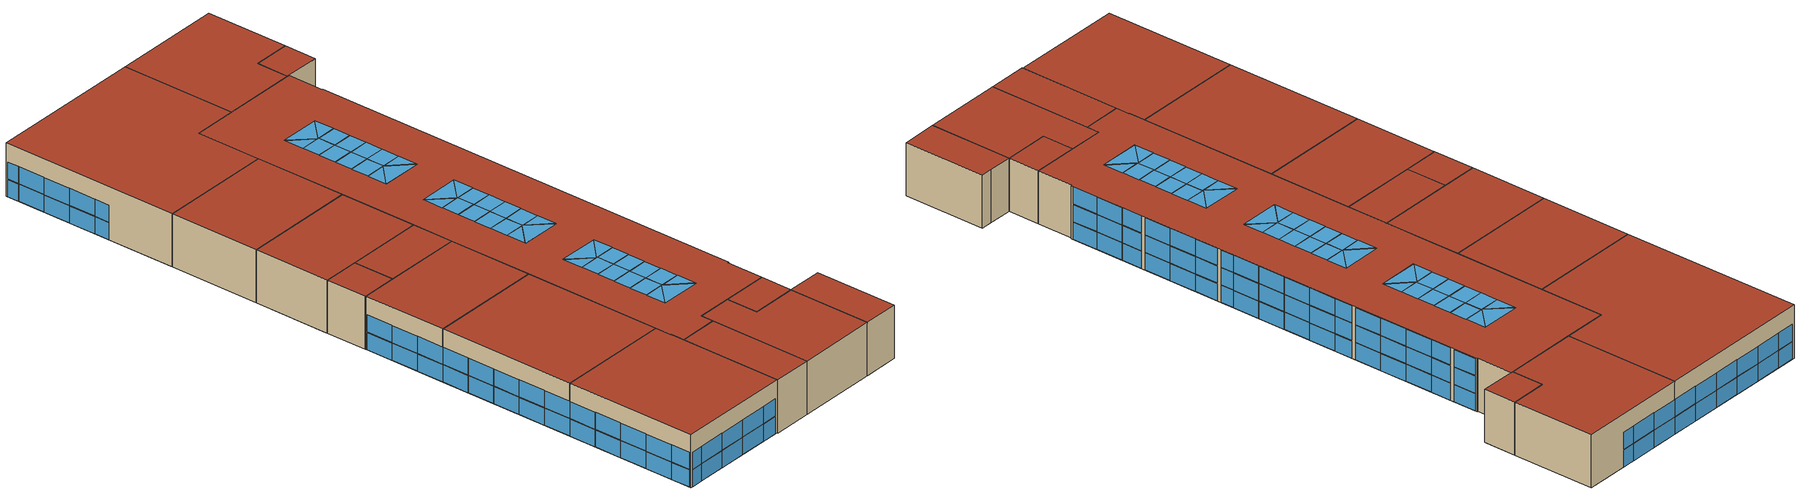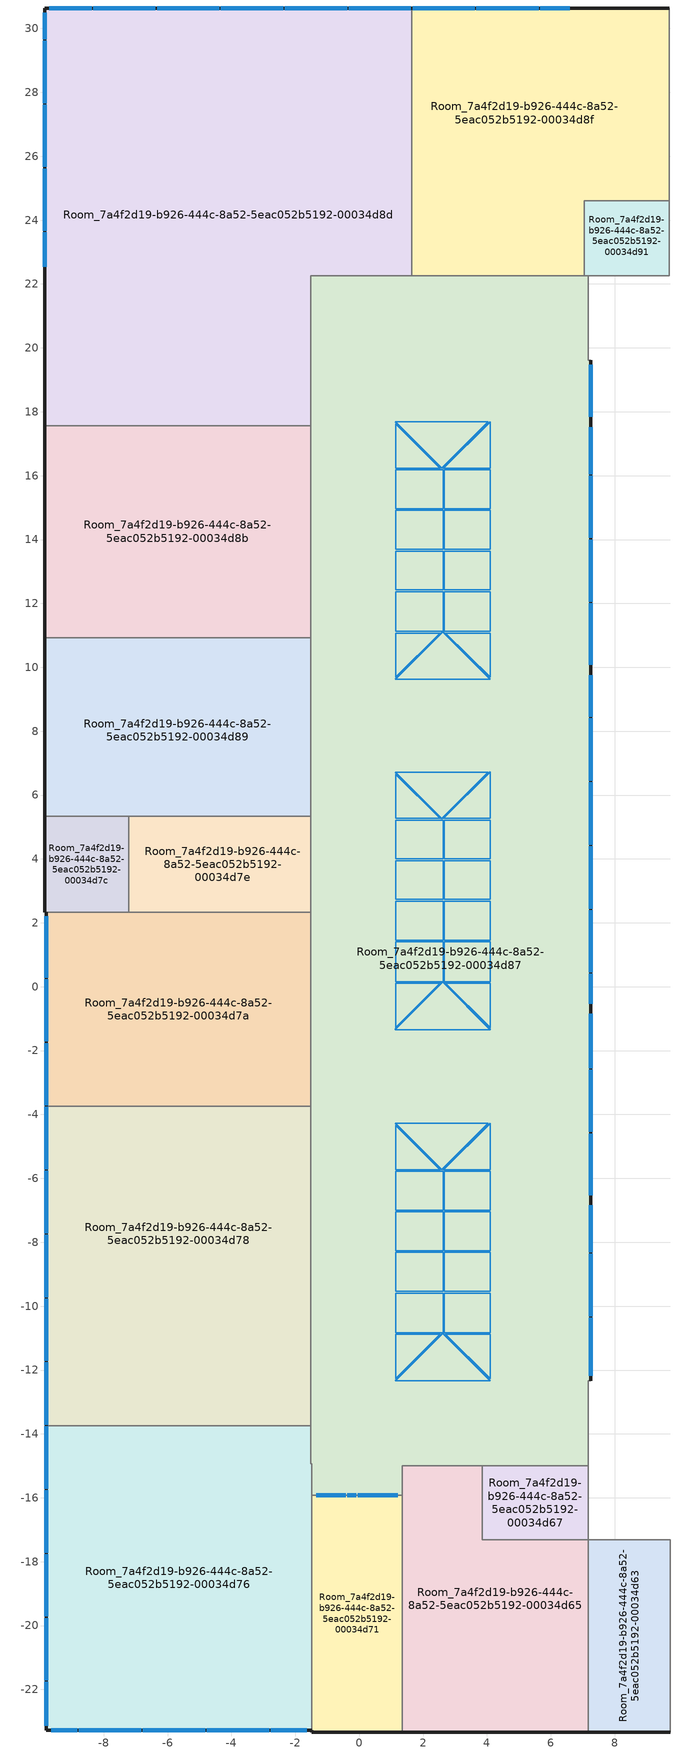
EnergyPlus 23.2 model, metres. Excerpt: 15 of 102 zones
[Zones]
Room_7a4f2d19-b926-444c-8a52-5eac052b5192-00034d63
 floor to Room_a79add17-780f-499e-a863-104a9aa9c91e-0003483b (Generic Interior Floor): 7.24,-17.32 7.24,-23.33 7.17,-23.33 7.17,-17.32 z7.6
 floor to Room_a79add17-780f-499e-a863-104a9aa9c91e-00034839 (Generic Interior Floor): 9.74,-17.32 9.74,-23.33 7.24,-23.33 7.24,-17.32 z7.6
 wall outside (Generic Exterior Wall): 7.17,-23.33 9.74,-23.33 z7.6:11.4
 wall to Room_7a4f2d19-b926-444c-8a52-5eac052b5192-00034d65 (Generic Interior Wall): 7.17,-17.32 7.17,-23.33 z7.6:11.4
 wall to Room_743f5bbc-171d-429b-9814-74ba7d31f499-00066564 (Generic Interior Wall): 9.74,-23.33 9.74,-17.32 z7.6:11.4
 wall to Room_743f5bbc-171d-429b-9814-74ba7d31f499-0006655d (Generic Interior Wall): 9.74,-17.32 8.94,-17.32 z7.6:11.4
 wall to Room_743f5bbc-171d-429b-9814-74ba7d31f499-0006654f (Generic Interior Wall): 8.94,-17.32 7.17,-17.32 z7.6:11.4
 roof outside (Generic Roof): 7.17,-17.32 7.17,-23.33 9.74,-23.33 9.74,-17.32 z11.4
Room_7a4f2d19-b926-444c-8a52-5eac052b5192-00034d65
 floor to Room_a79add17-780f-499e-a863-104a9aa9c91e-0003483b (Generic Interior Floor): 7.17,-17.32 7.17,-23.33 1.35,-23.33 1.35,-15 3.85,-15 3.85,-17.32 z7.6
 wall outside (Generic Exterior Wall): 1.35,-23.33 7.17,-23.33 z7.6:11.4
 wall to Room_7a4f2d19-b926-444c-8a52-5eac052b5192-00034d67 (Generic Interior Wall): 7.17,-17.32 3.85,-17.32 3.85,-15 z7.6:11.4
 wall to Room_7a4f2d19-b926-444c-8a52-5eac052b5192-00034d87 (Generic Interior Wall): 3.85,-15 1.35,-15 1.35,-15.92 z7.6:11.4
 wall to Room_7a4f2d19-b926-444c-8a52-5eac052b5192-00034d71 (Generic Interior Wall): 1.35,-15.92 1.35,-23.33 z7.6:11.4
 roof outside (Generic Roof): 1.35,-15 1.35,-23.33 7.17,-23.33 7.17,-17.32 3.85,-17.32 3.85,-15 z11.4
Room_7a4f2d19-b926-444c-8a52-5eac052b5192-00034d67
 floor to Room_a79add17-780f-499e-a863-104a9aa9c91e-0003483d (Generic Interior Floor): 7.17,-15 7.17,-17.32 3.85,-17.32 3.85,-15 z7.6
 wall to Room_743f5bbc-171d-429b-9814-74ba7d31f499-0006654f (Generic Interior Wall): 7.17,-17.32 7.17,-15 z7.6:11.4
 wall to Room_7a4f2d19-b926-444c-8a52-5eac052b5192-00034d87 (Generic Interior Wall): 7.17,-15 3.85,-15 z7.6:11.4
 roof outside (Generic Roof): 3.85,-15 3.85,-17.32 7.17,-17.32 7.17,-15 z11.4
Room_7a4f2d19-b926-444c-8a52-5eac052b5192-00034d71
 floor to Room_a79add17-780f-499e-a863-104a9aa9c91e-00034841 (Generic Interior Floor): 1.35,-15.92 1.35,-23.33 -1.49,-23.33 -1.49,-15.92 z7.6
 wall outside (Generic Exterior Wall): -1.49,-23.28 -1.49,-23.33 1.35,-23.33 z7.6:11.4
 wall to Room_7a4f2d19-b926-444c-8a52-5eac052b5192-00034d87 (Generic Interior Wall): 1.35,-15.92 -1.49,-15.92 z7.6:11.4
 wall to Room_7a4f2d19-b926-444c-8a52-5eac052b5192-00034d76 (Generic Interior Wall): -1.49,-15.92 -1.49,-23.28 z7.6:11.4
 window inside (Generic Single Pane): 1.2,-15.92 -0.04,-15.92 / -0.09,-15.92 -0.37,-15.92 z7.65:9.73; 1.2,-15.92 -0.04,-15.92 / -0.42,-15.92 -1.34,-15.92 / -0.09,-15.92 -0.37,-15.92 z9.78:9.97; 1.2,-15.92 -0.04,-15.92 / -0.09,-15.92 -0.37,-15.92 / -0.42,-15.92 -1.34,-15.92 z10.02:11.35; -0.42,-15.92 -1.34,-15.92 z7.6:9.73
 roof outside (Generic Roof): -1.49,-15.92 -1.49,-23.33 1.35,-23.33 1.35,-15.92 z11.4
Room_7a4f2d19-b926-444c-8a52-5eac052b5192-00034d76
 floor to Room_a79add17-780f-499e-a863-104a9aa9c91e-0003484e (Generic Interior Floor): -1.52,-13.74 -1.52,-14.93 -1.49,-14.93 -1.49,-23.28 -9.8,-23.28 -9.8,-13.74 z7.6
 wall outside (Generic Exterior Wall): -9.8,-13.74 -9.8,-23.28 -1.49,-23.28 z7.6:11.4
 wall to Room_7a4f2d19-b926-444c-8a52-5eac052b5192-00034d87 (Generic Interior Wall): -1.49,-15.92 -1.49,-14.93 -1.52,-14.93 -1.52,-13.74 z7.6:11.4
 wall to Room_7a4f2d19-b926-444c-8a52-5eac052b5192-00034d78 (Generic Interior Wall): -1.52,-13.74 -9.8,-13.74 z7.6:11.4
 window (Generic Double Pane): -9.8,-13.76 -9.8,-15.71 / -9.8,-15.76 -9.8,-17.71 / -9.8,-17.76 -9.8,-19.71 / -9.8,-19.76 -9.8,-21.71 / -9.8,-21.76 -9.8,-23.13 / -9.65,-23.28 -8.82,-23.28 / -8.77,-23.28 -6.82,-23.28 / -6.77,-23.28 -4.82,-23.28 / -4.77,-23.28 -2.82,-23.28 / -2.77,-23.28 -1.64,-23.28 z7.62:8.83; -9.8,-21.76 -9.8,-23.13 / -9.8,-13.76 -9.8,-15.71 / -9.8,-15.76 -9.8,-17.71 / -9.8,-17.76 -9.8,-19.71 / -9.8,-19.76 -9.8,-21.71 / -2.77,-23.28 -1.64,-23.28 / -9.65,-23.28 -8.82,-23.28 / -8.77,-23.28 -6.82,-23.28 / -6.77,-23.28 -4.82,-23.28 / -4.77,-23.28 -2.82,-23.28 z8.88:10.1
 roof outside (Generic Roof): -9.8,-13.74 -9.8,-23.28 -1.49,-23.28 -1.49,-14.93 -1.52,-14.93 -1.52,-13.74 z11.4
Room_7a4f2d19-b926-444c-8a52-5eac052b5192-00034d78
 floor to Room_a79add17-780f-499e-a863-104a9aa9c91e-00034850 (Generic Interior Floor): -1.52,-3.74 -1.52,-11.74 -9.8,-11.74 -9.8,-3.74 z7.6
 floor to Room_a79add17-780f-499e-a863-104a9aa9c91e-0003484e (Generic Interior Floor): -1.52,-11.74 -1.52,-13.74 -9.8,-13.74 -9.8,-11.74 z7.6
 wall outside (Generic Exterior Wall): -9.8,-3.74 -9.8,-13.74 z7.6:11.4
 wall to Room_7a4f2d19-b926-444c-8a52-5eac052b5192-00034d7a (Generic Interior Wall): -1.52,-3.74 -9.8,-3.74 z7.6:11.4
 wall to Room_7a4f2d19-b926-444c-8a52-5eac052b5192-00034d87 (Generic Interior Wall): -1.52,-13.74 -1.52,-3.74 z7.6:11.4
 window (Generic Double Pane): -9.8,-3.76 -9.8,-5.71 / -9.8,-5.76 -9.8,-7.71 / -9.8,-7.76 -9.8,-9.71 / -9.8,-9.76 -9.8,-11.71 / -9.8,-11.76 -9.8,-13.71 z7.62:8.83; -9.8,-11.76 -9.8,-13.71 / -9.8,-3.76 -9.8,-5.71 / -9.8,-5.76 -9.8,-7.71 / -9.8,-7.76 -9.8,-9.71 / -9.8,-9.76 -9.8,-11.71 z8.88:10.1
 roof outside (Generic Roof): -9.8,-3.74 -9.8,-13.74 -1.52,-13.74 -1.52,-3.74 z11.4
Room_7a4f2d19-b926-444c-8a52-5eac052b5192-00034d7a
 floor to Room_a79add17-780f-499e-a863-104a9aa9c91e-00034850 (Generic Interior Floor): -1.52,2.33 -1.52,-3.74 -9.8,-3.74 -9.8,2.33 z7.6
 wall outside (Generic Exterior Wall): -9.8,2.33 -9.8,-3.74 z7.6:11.4
 wall to Room_7a4f2d19-b926-444c-8a52-5eac052b5192-00034d87 (Generic Interior Wall): -1.52,-3.74 -1.52,2.33 z7.6:11.4
 wall to Room_7a4f2d19-b926-444c-8a52-5eac052b5192-00034d7e (Generic Interior Wall): -1.52,2.33 -7.22,2.33 z7.6:11.4
 wall to Room_7a4f2d19-b926-444c-8a52-5eac052b5192-00034d7c (Generic Interior Wall): -7.22,2.33 -9.8,2.33 z7.6:11.4
 window (Generic Double Pane): -9.8,2.21 -9.8,0.29 / -9.8,0.24 -9.8,-1.71 / -9.8,-1.76 -9.8,-3.71 z7.62:8.83; -9.8,2.21 -9.8,0.29 / -9.8,0.24 -9.8,-1.71 / -9.8,-1.76 -9.8,-3.71 z8.88:10.1
 roof outside (Generic Roof): -9.8,2.33 -9.8,-3.74 -1.52,-3.74 -1.52,2.33 z11.4
Room_7a4f2d19-b926-444c-8a52-5eac052b5192-00034d7c
 floor to Room_a79add17-780f-499e-a863-104a9aa9c91e-00034850 (Generic Interior Floor): -7.22,5.33 -7.22,2.33 -9.85,2.33 -9.85,5.33 z7.6
 wall outside (Generic Exterior Wall): -9.85,5.33 -9.85,2.33 -9.8,2.33 z7.6:11.4
 wall to Room_7a4f2d19-b926-444c-8a52-5eac052b5192-00034d89 (Generic Interior Wall): -7.22,5.33 -9.85,5.33 z7.6:11.4
 wall to Room_7a4f2d19-b926-444c-8a52-5eac052b5192-00034d7e (Generic Interior Wall): -7.22,2.33 -7.22,5.33 z7.6:11.4
 roof outside (Generic Roof): -9.85,5.33 -9.85,2.33 -7.22,2.33 -7.22,5.33 z11.4
Room_7a4f2d19-b926-444c-8a52-5eac052b5192-00034d7e
 floor to Room_a79add17-780f-499e-a863-104a9aa9c91e-00034852 (Generic Interior Floor): -1.52,5.33 -1.52,2.33 -7.02,2.33 -7.02,5.33 z7.6
 floor to Room_a79add17-780f-499e-a863-104a9aa9c91e-00034850 (Generic Interior Floor): -7.02,5.33 -7.02,2.33 -7.22,2.33 -7.22,5.33 z7.6
 wall to Room_7a4f2d19-b926-444c-8a52-5eac052b5192-00034d87 (Generic Interior Wall): -1.52,2.33 -1.52,5.33 z7.6:11.4
 wall to Room_7a4f2d19-b926-444c-8a52-5eac052b5192-00034d89 (Generic Interior Wall): -1.52,5.33 -7.22,5.33 z7.6:11.4
 roof outside (Generic Roof): -7.22,5.33 -7.22,2.33 -1.52,2.33 -1.52,5.33 z11.4
Room_7a4f2d19-b926-444c-8a52-5eac052b5192-00034d87
 floor to Room_a79add17-780f-499e-a863-104a9aa9c91e-0003489e (Generic Interior Floor): 7.17,22.26 7.17,19.62 7.24,19.62 7.24,17.67 -1.52,17.67 -1.52,22.26 z7.6
 floor to Room_a79add17-780f-499e-a863-104a9aa9c91e-0003483f (Generic Interior Floor): 7.24,17.67 7.24,-12.34 7.17,-12.34 7.17,-15 1.35,-15 1.35,-15.92 -1.49,-15.92 -1.49,-14.93 -1.52,-14.93 -1.52,17.67 z7.6
 wall outside (Generic Exterior Wall): 7.24,-12.34 7.24,19.62 z7.6:11.4
 wall to Room_743f5bbc-171d-429b-9814-74ba7d31f499-0006654f (Generic Interior Wall): 7.17,-15 7.17,-12.34 7.24,-12.34 z7.6:11.4
 wall to Room_7a4f2d19-b926-444c-8a52-5eac052b5192-00034d89 (Generic Interior Wall): -1.52,10.93 -1.52,5.33 z7.6:11.4
 wall to Room_7a4f2d19-b926-444c-8a52-5eac052b5192-00034da4 (Generic Interior Wall): 7.24,19.62 7.17,19.62 7.17,22.26 z7.6:11.4
 wall to Room_7a4f2d19-b926-444c-8a52-5eac052b5192-00034d91 (Generic Interior Wall): 7.17,22.26 7.04,22.26 z7.6:11.4
 wall to Room_7a4f2d19-b926-444c-8a52-5eac052b5192-00034d8f (Generic Interior Wall): 7.04,22.26 1.65,22.26 z7.6:11.4
 wall to Room_7a4f2d19-b926-444c-8a52-5eac052b5192-00034d8d (Generic Interior Wall): 1.65,22.26 -1.52,22.26 -1.52,17.56 z7.6:11.4
 wall to Room_7a4f2d19-b926-444c-8a52-5eac052b5192-00034d8b (Generic Interior Wall): -1.52,17.56 -1.52,10.93 z7.6:11.4
 window (Generic Double Pane): 7.24,-12.19 7.24,-10.36 / 7.24,-6.52 7.24,-4.6 / 7.24,-4.55 7.24,-2.6 / 7.24,-2.55 7.24,-0.85 / 7.24,-0.53 7.24,0.4 / 7.24,-10.31 7.24,-8.36 / 7.24,0.45 7.24,2.4 / 7.24,2.45 7.24,4.4 / 7.24,4.45 7.24,6.4 / 7.24,6.45 7.24,8.4 / 7.24,8.45 7.24,9.75 / 7.24,-8.31 7.24,-6.85 / 7.24,10.07 7.24,12 / 7.24,12.05 7.24,14 / 7.24,14.05 7.24,16 / 7.24,16.05 7.24,17.51 / 7.24,17.84 7.24,19.47 z7.62:8.83; 7.24,-6.52 7.24,-4.6 / 7.24,-4.55 7.24,-2.6 / 7.24,-2.55 7.24,-0.85 / 7.24,-0.53 7.24,0.4 / 7.24,0.45 7.24,2.4 / 7.24,2.45 7.24,4.4 / 7.24,4.45 7.24,6.4 / 7.24,6.45 7.24,8.4 / 7.24,8.45 7.24,9.75 / 7.24,-12.19 7.24,-10.36 / 7.24,10.07 7.24,12 / 7.24,12.05 7.24,14 / 7.24,14.05 7.24,16 / 7.24,16.05 7.24,17.51 / 7.24,-10.31 7.24,-8.36 / 7.24,17.84 7.24,19.47 / 7.24,-8.31 7.24,-6.85 z8.88:10.1; 7.24,-6.52 7.24,-4.6 / 7.24,-4.55 7.24,-2.6 / 7.24,-2.55 7.24,-0.85 / 7.24,-0.53 7.24,0.4 / 7.24,0.45 7.24,2.4 / 7.24,2.45 7.24,4.4 / 7.24,4.45 7.24,6.4 / 7.24,6.45 7.24,8.4 / 7.24,8.45 7.24,9.75 / 7.24,10.07 7.24,12 / 7.24,12.05 7.24,14 / 7.24,14.05 7.24,16 / 7.24,16.05 7.24,17.51 / 7.24,17.84 7.24,19.47 / 7.24,-12.19 7.24,-10.36 / 7.24,-10.31 7.24,-8.36 / 7.24,-8.31 7.24,-6.85 z10.14:11.36
 roof outside (Generic Roof): -1.52,22.26 -1.52,-14.93 -1.49,-14.93 -1.49,-15.92 1.35,-15.92 1.35,-15 7.17,-15 7.17,-12.34 7.24,-12.34 7.24,19.62 7.17,19.62 7.17,22.26 z11.4
 skylight (Generic Double Pane): 1.14,12.37 1.14,11.12 2.63,11.12 2.63,12.37 z11.4; 2.63,16.23 4.1,16.23 4.1,17.69 z11.4; 1.14,9.63 4.11,9.62 2.62,11.11 z11.4; 1.14,9.63 1.14,9.62 4.11,9.62 z11.4; 2.7,11.07 4.1,9.68 4.1,11.07 z11.4; 1.14,17.68 2.59,16.22 4.04,17.68 z11.4; 1.14,17.62 1.14,16.23 2.54,16.23 z11.4; 1.14,1.41 1.14,0.16 2.63,0.16 2.63,1.41 z11.4; 1.14,3.95 1.14,2.73 2.63,2.73 2.63,3.95 z11.4; 1.14,2.68 1.14,1.46 2.63,1.46 2.63,2.68 z11.4; 1.14,5.22 1.14,4 2.63,4 2.63,5.22 z11.4; 1.14,0.11 1.14,-1.28 2.54,0.11 z11.4; 1.14,14.91 1.14,13.69 2.63,13.69 2.63,14.91 z11.4; 2.66,5.22 2.66,4 4.1,4 4.1,5.22 z11.4; 2.66,2.68 2.66,1.46 4.1,1.46 4.1,2.68 z11.4; 2.66,3.95 2.66,2.73 4.1,2.73 4.1,3.95 z11.4; 2.66,1.41 2.66,0.16 4.1,0.16 4.1,1.41 z11.4; 2.63,5.27 4.1,5.27 4.1,6.73 z11.4; 2.62,0.15 4.11,-1.34 4.11,-1.33 z11.4; 1.14,-1.33 4.11,-1.34 2.62,0.15 z11.4; 1.14,-1.33 1.14,-1.34 4.11,-1.34 z11.4; 2.7,0.11 4.1,-1.28 4.1,0.11 z11.4; 1.14,6.72 2.59,5.26 4.04,6.72 z11.4; 1.14,6.66 1.14,5.27 2.54,5.27 z11.4; 1.14,-9.59 1.14,-10.84 2.63,-10.84 2.63,-9.59 z11.4; 1.14,13.64 1.14,12.42 2.63,12.42 2.63,13.64 z11.4; 1.14,-7.05 1.14,-8.27 2.63,-8.27 2.63,-7.05 z11.4; 1.14,-8.32 1.14,-9.54 2.63,-9.54 2.63,-8.32 z11.4; 1.14,-5.78 1.14,-7 2.63,-7 2.63,-5.78 z11.4; 1.14,-10.89 1.14,-12.28 2.54,-10.89 z11.4; 2.66,-5.78 2.66,-7 4.1,-7 4.1,-5.78 z11.4; 2.66,-8.32 2.66,-9.54 4.1,-9.54 4.1,-8.32 z11.4; 2.66,-7.05 2.66,-8.27 4.1,-8.27 4.1,-7.05 z11.4; 2.66,-9.59 2.66,-10.84 4.1,-10.84 4.1,-9.59 z11.4; 2.63,-5.73 4.1,-5.73 4.1,-4.27 z11.4; 2.62,-10.85 4.11,-12.34 4.11,-12.33 z11.4; 1.14,-12.33 4.11,-12.34 2.62,-10.85 z11.4; 1.14,-12.33 1.14,-12.34 4.11,-12.34 z11.4; 1.14,16.18 1.14,14.96 2.63,14.96 2.63,16.18 z11.4; 2.7,-10.89 4.1,-12.28 4.1,-10.89 z11.4; 1.14,-4.28 2.59,-5.74 4.04,-4.28 z11.4; 1.14,-4.34 1.14,-5.73 2.54,-5.73 z11.4; 1.14,11.07 1.14,9.68 2.54,11.07 z11.4; 2.66,16.18 2.66,14.96 4.1,14.96 4.1,16.18 z11.4; 2.66,13.64 2.66,12.42 4.1,12.42 4.1,13.64 z11.4; 2.66,14.91 2.66,13.69 4.1,13.69 4.1,14.91 z11.4; 2.66,12.37 2.66,11.12 4.1,11.12 4.1,12.37 z11.4
Room_7a4f2d19-b926-444c-8a52-5eac052b5192-00034d89
 floor to Room_a79add17-780f-499e-a863-104a9aa9c91e-00034862 (Generic Interior Floor): -1.52,10.93 -1.52,10.63 -9.85,10.63 -9.85,10.93 z7.6
 floor to Room_a79add17-780f-499e-a863-104a9aa9c91e-00034854 (Generic Interior Floor): -1.52,10.63 -1.52,5.43 -9.85,5.43 -9.85,10.63 z7.6
 floor to Room_a79add17-780f-499e-a863-104a9aa9c91e-00034852 (Generic Interior Floor): -1.52,5.43 -1.52,5.33 -7.02,5.33 -7.02,5.43 z7.6
 floor to Room_a79add17-780f-499e-a863-104a9aa9c91e-00034850 (Generic Interior Floor): -7.02,5.43 -7.02,5.33 -9.85,5.33 -9.85,5.43 z7.6
 wall outside (Generic Exterior Wall): -9.85,10.93 -9.85,5.33 z7.6:11.4
 wall to Room_7a4f2d19-b926-444c-8a52-5eac052b5192-00034d8b (Generic Interior Wall): -1.52,10.93 -9.85,10.93 z7.6:11.4
 roof outside (Generic Roof): -9.85,10.93 -9.85,5.33 -1.52,5.33 -1.52,10.93 z11.4
Room_7a4f2d19-b926-444c-8a52-5eac052b5192-00034d8b
 floor to Room_a79add17-780f-499e-a863-104a9aa9c91e-00034862 (Generic Interior Floor): -1.52,17.56 -1.52,10.93 -9.85,10.93 -9.85,17.56 z7.6
 wall outside (Generic Exterior Wall): -9.85,17.56 -9.85,10.93 z7.6:11.4
 wall to Room_7a4f2d19-b926-444c-8a52-5eac052b5192-00034d8d (Generic Interior Wall): -1.52,17.56 -9.85,17.56 z7.6:11.4
 roof outside (Generic Roof): -9.85,17.56 -9.85,10.93 -1.52,10.93 -1.52,17.56 z11.4
Room_7a4f2d19-b926-444c-8a52-5eac052b5192-00034d8d
 floor to Room_a79add17-780f-499e-a863-104a9aa9c91e-0003489e (Generic Interior Floor): 1.65,22.41 1.65,22.26 -1.52,22.26 -1.52,22.41 z7.6
 floor to Room_a79add17-780f-499e-a863-104a9aa9c91e-00034864 (Generic Interior Floor): 1.65,30.64 1.65,22.41 -1.52,22.41 -1.52,17.67 -9.85,17.67 -9.85,30.64 z7.6
 floor to Room_a79add17-780f-499e-a863-104a9aa9c91e-00034862 (Generic Interior Floor): -1.52,17.67 -1.52,17.56 -9.85,17.56 -9.85,17.67 z7.6
 wall outside (Generic Exterior Wall): 1.65,30.64 -9.85,30.64 -9.85,17.56 z7.6:11.4
 wall to Room_7a4f2d19-b926-444c-8a52-5eac052b5192-00034d8f (Generic Interior Wall): 1.65,22.26 1.65,30.64 z7.6:11.4
 window (Generic Double Pane): 1.62,30.64 -0.33,30.64 / -0.38,30.64 -2.33,30.64 / -2.38,30.64 -4.33,30.64 / -4.38,30.64 -6.33,30.64 / -6.38,30.64 -8.33,30.64 / -8.38,30.64 -9.7,30.64 / -9.85,30.49 -9.85,29.67 / -9.85,27.62 -9.85,25.67 / -9.85,25.62 -9.85,23.67 / -9.85,23.62 -9.85,22.53 / -9.85,29.62 -9.85,27.67 z7.62:8.83; -4.38,30.64 -6.33,30.64 / -6.38,30.64 -8.33,30.64 / -8.38,30.64 -9.7,30.64 / 1.62,30.64 -0.33,30.64 / -0.38,30.64 -2.33,30.64 / -2.38,30.64 -4.33,30.64 / -9.85,29.62 -9.85,27.67 / -9.85,30.49 -9.85,29.67 / -9.85,27.62 -9.85,25.67 / -9.85,25.62 -9.85,23.67 / -9.85,23.62 -9.85,22.53 z8.88:10.1
 roof outside (Generic Roof): -9.85,30.64 -9.85,17.56 -1.52,17.56 -1.52,22.26 1.65,22.26 1.65,30.64 z11.4
Room_7a4f2d19-b926-444c-8a52-5eac052b5192-00034d8f
 floor to Room_f6fcc905-8d54-487d-ba6b-f29c2dbf5b18-0006671b (Generic Interior Floor): 8.51,26.86 8.51,24.61 8.11,24.61 8.11,26.86 z7.6
 floor to Room_a79add17-780f-499e-a863-104a9aa9c91e-00034887 (Generic Interior Floor): 9.71,30.64 9.71,26.86 8.41,26.86 8.41,30.64 z7.6
 floor to Room_a79add17-780f-499e-a863-104a9aa9c91e-00034883 (Generic Interior Floor): 9.71,26.86 9.71,24.61 8.51,24.61 8.51,26.86 z7.6
 floor to Room_a79add17-780f-499e-a863-104a9aa9c91e-0003489e (Generic Interior Floor): 7.04,24.61 7.04,22.26 1.65,22.26 1.65,22.41 4.74,22.41 4.74,24.61 z7.6
 floor to Room_a79add17-780f-499e-a863-104a9aa9c91e-00034881 (Generic Interior Floor): 8.11,26.86 8.11,24.61 4.74,24.61 4.74,26.86 z7.6
 floor to Room_a79add17-780f-499e-a863-104a9aa9c91e-0003487f (Generic Interior Floor): 8.41,30.64 8.41,26.86 4.74,26.86 4.74,22.41 1.94,22.41 1.94,30.64 z7.6
 floor to Room_a79add17-780f-499e-a863-104a9aa9c91e-00034864 (Generic Interior Floor): 1.94,30.64 1.94,22.41 1.65,22.41 1.65,30.64 z7.6
 wall outside (Generic Exterior Wall): 9.71,30.64 1.65,30.64 z7.6:11.4
 wall to Room_7a4f2d19-b926-444c-8a52-5eac052b5192-00034d93 (Generic Interior Wall): 9.71,24.61 9.71,30.64 z7.6:11.4
 wall to Room_7a4f2d19-b926-444c-8a52-5eac052b5192-00034d91 (Generic Interior Wall): 7.04,22.26 7.04,24.61 9.71,24.61 z7.6:11.4
 window (Generic Double Pane): 6.6,30.64 5.67,30.64 / 5.62,30.64 3.67,30.64 / 3.62,30.64 1.67,30.64 z7.62:8.83; 6.6,30.64 5.67,30.64 / 5.62,30.64 3.67,30.64 / 3.62,30.64 1.67,30.64 z8.88:10.1
 roof outside (Generic Roof): 1.65,30.64 1.65,22.26 7.04,22.26 7.04,24.61 9.71,24.61 9.71,30.64 z11.4
Room_7a4f2d19-b926-444c-8a52-5eac052b5192-00034d91
 floor to Room_a79add17-780f-499e-a863-104a9aa9c91e-0003489e (Generic Interior Floor): 9.71,22.41 9.71,22.26 7.04,22.26 7.04,22.41 z7.6
 floor to Room_a79add17-780f-499e-a863-104a9aa9c91e-00034885 (Generic Interior Floor): 9.71,24.61 9.71,22.41 7.04,22.41 7.04,24.61 z7.6
 wall to Room_7a4f2d19-b926-444c-8a52-5eac052b5192-00034da4 (Generic Interior Wall): 7.17,22.26 9.71,22.26 z7.6:11.4
 wall to Room_7a4f2d19-b926-444c-8a52-5eac052b5192-00034d93 (Generic Interior Wall): 9.71,22.26 9.71,24.61 z7.6:11.4
 roof outside (Generic Roof): 7.04,24.61 7.04,22.26 9.71,22.26 9.71,24.61 z11.4
[Building]
Model 1
[Material] Thermal Absorptance=0.9
Name | Roughness | Thickness {m} | Conductivity {W/m-K} | Density {kg/m3} | Specific Heat {J/kg-K} | Solar Absorptance | Visible Absorptance
Generic 50mm Insulation | MediumRough | 0.05 | 0.03 | 43 | 1210 | 0.7 | 0.7
Generic Acoustic Tile | MediumSmooth | 0.02 | 0.06 | 368 | 590 | 0.2 | 0.2
Generic Brick | MediumRough | 0.1 | 0.9 | 1920 | 790 | 0.65 | 0.65
Generic Ceiling Air Gap | Smooth | 0.1 | 0.556 | 1.28 | 1000 | 0.7 | 0.7
Generic Gypsum Board | MediumSmooth | 0.0127 | 0.16 | 800 | 1090 | 0.5 | 0.5
Generic LW Concrete | MediumRough | 0.1 | 0.53 | 1280 | 840 | 0.8 | 0.8
Generic Roof Membrane | MediumRough | 0.01 | 0.16 | 1120 | 1460 | 0.65 | 0.65
Generic Wall Air Gap | Smooth | 0.1 | 0.667 | 1.28 | 1000 | 0.7 | 0.7
[WindowMaterial:Gas]
Generic Window Air Gap: Gas Type=Air; Thickness {m}=0.0127
[WindowMaterial:Glazing] Optical Data Type=SpectralAverage; Thickness {m}=0.006; Infrared Transmittance at Normal Incidence=0; Front Side Infrared Hemispherical Emissivity=0.84; Conductivity {W/m-K}=1; Dirt Correction Factor for Solar and Visible Transmittance=1; Solar Diffusing=No
Name | Solar Transmittance at Normal Incidence | Front Side Solar Reflectance at Normal Incidence | Back Side Solar Reflectance at Normal Incidence | Visible Transmittance at Normal Incidence | Front Side Visible Reflectance at Normal Incidence | Back Side Visible Reflectance at Normal Incidence | Back Side Infrared Hemispherical Emissivity
Generic Clear Glass | 0.77 | 0.07 | 0.07 | 0.88 | 0.08 | 0.08 | 0.84
Generic Low-e Glass | 0.45 | 0.36 | 0.36 | 0.71 | 0.21 | 0.21 | 0.047
[Construction]
Generic Double Pane: Generic Low-e Glass, Generic Window Air Gap, Generic Clear Glass
Generic Exterior Wall: Generic Brick, Generic LW Concrete, Generic 50mm Insulation, Generic Wall Air Gap, Generic Gypsum Board
Generic Interior Floor: Generic Acoustic Tile, Generic Ceiling Air Gap, Generic LW Concrete
Generic Interior Wall: Generic Gypsum Board, Generic Wall Air Gap, Generic Gypsum Board
Generic Roof: Generic Roof Membrane, Generic 50mm Insulation, Generic LW Concrete, Generic Ceiling Air Gap, Generic Acoustic Tile
Generic Single Pane: Generic Clear Glass
[Zone] Multiplier=1; Ceiling Height {m}=3.8; Part of Total Floor Area=Yes
Name | Volume {m3}
Room_7a4f2d19-b926-444c-8a52-5eac052b5192-00034d63 | 58.8788
Room_7a4f2d19-b926-444c-8a52-5eac052b5192-00034d65 | 154.963
Room_7a4f2d19-b926-444c-8a52-5eac052b5192-00034d67 | 29.1647
Room_7a4f2d19-b926-444c-8a52-5eac052b5192-00034d71 | 80.047
Room_7a4f2d19-b926-444c-8a52-5eac052b5192-00034d76 | 301.221
Room_7a4f2d19-b926-444c-8a52-5eac052b5192-00034d78 | 314.668
Room_7a4f2d19-b926-444c-8a52-5eac052b5192-00034d7a | 190.98
Room_7a4f2d19-b926-444c-8a52-5eac052b5192-00034d7c | 30.0076
Room_7a4f2d19-b926-444c-8a52-5eac052b5192-00034d7e | 64.98
Room_7a4f2d19-b926-444c-8a52-5eac052b5192-00034d87 | 1248.67
Room_7a4f2d19-b926-444c-8a52-5eac052b5192-00034d89 | 177.31
Room_7a4f2d19-b926-444c-8a52-5eac052b5192-00034d8b | 209.964
Room_7a4f2d19-b926-444c-8a52-5eac052b5192-00034d8d | 514.953
Room_7a4f2d19-b926-444c-8a52-5eac052b5192-00034d8f | 233.126
Room_7a4f2d19-b926-444c-8a52-5eac052b5192-00034d91 | 23.8565
[Space]
Name | Zone
Room_7a4f2d19-b926-444c-8a52-5eac052b5192-00034d63_Space | Room_7a4f2d19-b926-444c-8a52-5eac052b5192-00034d63
Room_7a4f2d19-b926-444c-8a52-5eac052b5192-00034d65_Space | Room_7a4f2d19-b926-444c-8a52-5eac052b5192-00034d65
Room_7a4f2d19-b926-444c-8a52-5eac052b5192-00034d67_Space | Room_7a4f2d19-b926-444c-8a52-5eac052b5192-00034d67
Room_7a4f2d19-b926-444c-8a52-5eac052b5192-00034d71_Space | Room_7a4f2d19-b926-444c-8a52-5eac052b5192-00034d71
Room_7a4f2d19-b926-444c-8a52-5eac052b5192-00034d76_Space | Room_7a4f2d19-b926-444c-8a52-5eac052b5192-00034d76
Room_7a4f2d19-b926-444c-8a52-5eac052b5192-00034d78_Space | Room_7a4f2d19-b926-444c-8a52-5eac052b5192-00034d78
Room_7a4f2d19-b926-444c-8a52-5eac052b5192-00034d7a_Space | Room_7a4f2d19-b926-444c-8a52-5eac052b5192-00034d7a
Room_7a4f2d19-b926-444c-8a52-5eac052b5192-00034d7c_Space | Room_7a4f2d19-b926-444c-8a52-5eac052b5192-00034d7c
Room_7a4f2d19-b926-444c-8a52-5eac052b5192-00034d7e_Space | Room_7a4f2d19-b926-444c-8a52-5eac052b5192-00034d7e
Room_7a4f2d19-b926-444c-8a52-5eac052b5192-00034d87_Space | Room_7a4f2d19-b926-444c-8a52-5eac052b5192-00034d87
Room_7a4f2d19-b926-444c-8a52-5eac052b5192-00034d89_Space | Room_7a4f2d19-b926-444c-8a52-5eac052b5192-00034d89
Room_7a4f2d19-b926-444c-8a52-5eac052b5192-00034d8b_Space | Room_7a4f2d19-b926-444c-8a52-5eac052b5192-00034d8b
Room_7a4f2d19-b926-444c-8a52-5eac052b5192-00034d8d_Space | Room_7a4f2d19-b926-444c-8a52-5eac052b5192-00034d8d
Room_7a4f2d19-b926-444c-8a52-5eac052b5192-00034d8f_Space | Room_7a4f2d19-b926-444c-8a52-5eac052b5192-00034d8f
Room_7a4f2d19-b926-444c-8a52-5eac052b5192-00034d91_Space | Room_7a4f2d19-b926-444c-8a52-5eac052b5192-00034d91
